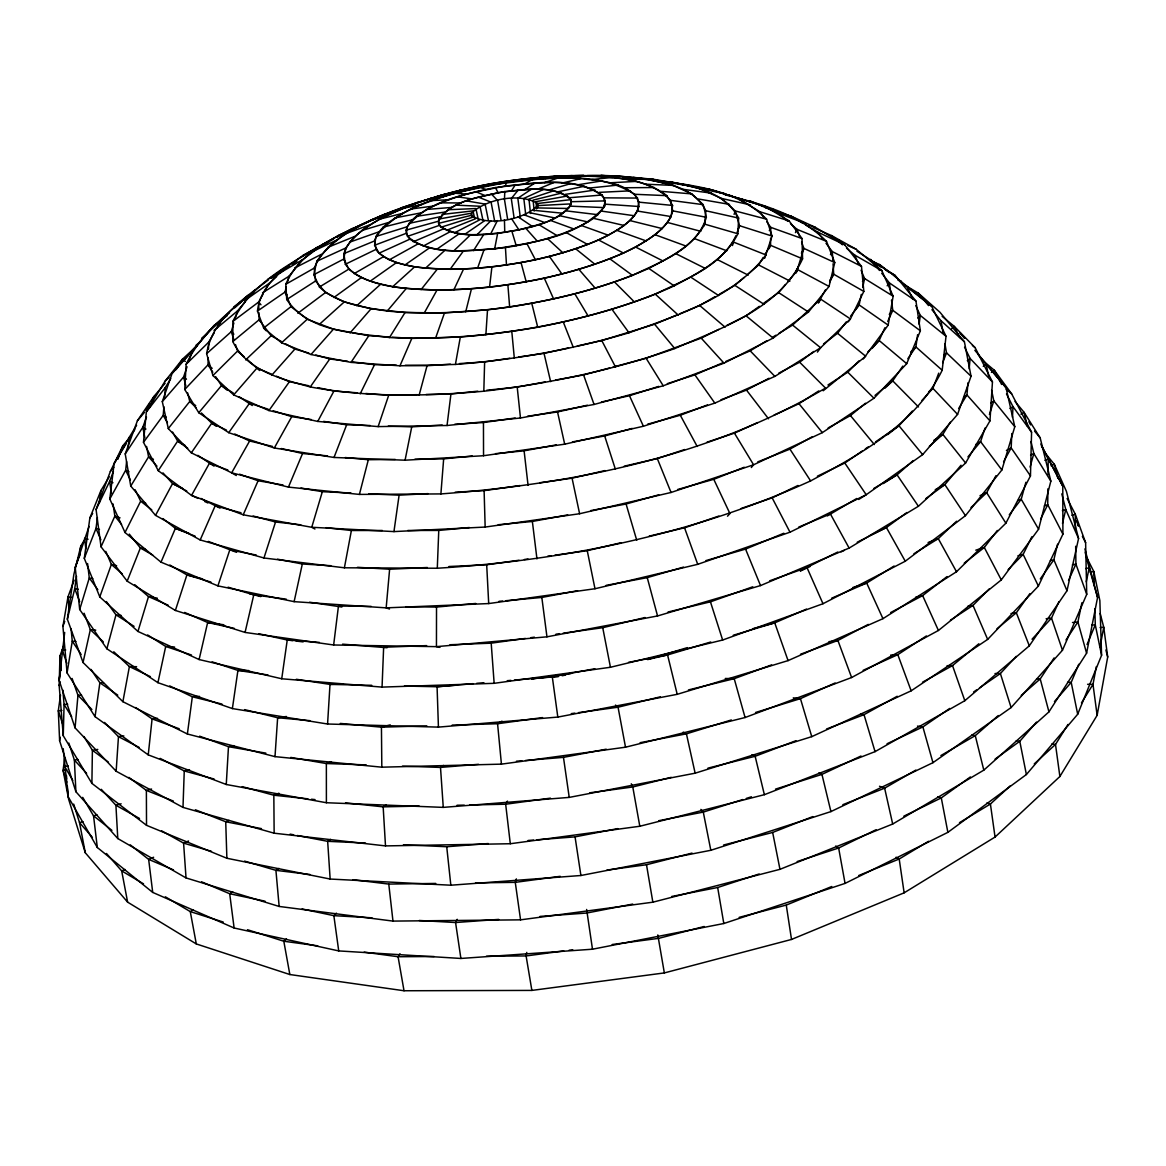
<?xml version="1.0" encoding="UTF-8"?>
<svg xmlns="http://www.w3.org/2000/svg" width="1166" height="1166" viewBox="0 0 1166 1166"><rect width="100%" height="100%" fill="white"/><g stroke="black" fill="none" stroke-linecap="round" stroke-linejoin="round"><path stroke-width="1.5" d="M686.847 185.525L709.453 189.358L765.435 206.601L789.178 220.942L802.004 238.534L802.572 258.837C779.515 308.815 721.637 327.981 674.793 348.547C613.01 370.19 548.792 383.716 483.817 391.222C426.027 396.353 367.538 397.562 310.273 386.952C281.443 378.95 247.134 370.977 232.821 341.565L232.879 321.393C251.55 282.289 293.205 261.65 329.38 241.493M475.786 603.463L436.521 607.063L436.448 646.649L439.976 647.363M770.624 238.141L770.566 245.326L769.108 248.62M770.668 234.541L770.726 227.341L766.747 221.657M1047.899 488.831L1047.738 504.703L1040.597 519.118M1048.045 474.708L1048.205 458.836L1041.486 445.937M1067.123 498.494L1075.271 514.177L1085.619 542.671L1086.727 594.354L1062.459 650.249L1011.111 707.558L932.96 762.681L830.921 811.594L710.823 850.291L580.901 875.506L450.834 885.213L330.153 879.047L226.874 858.263L146.522 825.324L91.895 783.377L92.391 750.248L83.894 736.518M91.895 783.377L63.27 735.731L64.072 704.468L62.847 690.097M89.024 526.478L75.222 567.419L79.696 609.497L106.864 648.762L157.92 682.678L232.384 708.578L327.573 724.013L438.431 727.118L557.814 717.075L677.213 694.324L788.07 660.612L882.953 618.665L956.514 571.748L1005.879 523.184L1030.467 475.903L1031.575 432.251L1011.694 393.919L994.336 370.263L981.83 359.784M63.27 735.731L59.16 685.462L59.962 655.992L63.576 645.92M483.817 391.222L484.633 361.912L509.834 358.283M208.204 357.86L208 364.841L212.81 372.26M208.481 349.144L208.685 342.163L214.209 332.776M1044.138 451.825L1054.312 464.301L1066.424 491.382L1078.565 538.488L1066.992 590.725L1029.316 645.833L964.821 700.708L875.054 751.633L764.371 794.687L639.799 826.257L510.3 843.732L385.494 845.904L274.141 833.194L182.989 807.397L184.257 770.945L160.179 758.396M109.24 476.836L100.961 490.492L89.855 518.025L84.302 558.339L99.78 596.905L137.952 631.447L199.109 659.548L281.735 678.772L382.054 687.109L383.643 647.247L426.654 645.614M165.135 383.22L153.854 396.527L137.428 420.678L125.228 453.924L130.752 486.062L155.53 515.357L200.188 539.96L263.953 557.989L344.393 567.798L437.294 568.236L438.766 530.443L469.359 527.513M570.815 199.648C553.602 183.732 526.114 190.306 504.805 191.53C482.039 196.486 454.186 199.473 438.926 219.019L438.562 223.347L441.112 227.195C464.738 240.021 493.67 233.798 518.957 229.921C537.103 224.557 560.54 221.38 571.165 203.875L570.815 199.648L537.497 203.496L537.584 205.61C524.03 219.893 487.767 226.845 471.341 215.346L471.443 213.203C486.266 199.036 519.788 192.521 537.497 203.496L537.832 207.096M504.805 191.53L504.455 199.342L507.604 219.121M1011.797 433.533L1011.184 447.904L1003.562 461.794M1012.496 417.37L1012.962 406.584L1006.491 393.948M458.019 191.384C427.572 198.599 397.46 207.927 369.039 221.132C337.892 235.896 300.391 250.369 285.801 284.242L286.734 299.545C308.946 332.31 354.085 332.674 389.488 337.557C439.145 339.991 488.787 335.604 537.73 327.252C584.501 318.158 630.719 305.609 674.196 285.874C698.361 272.859 725.179 259.537 737.889 233.754L738.617 218.071C722.774 187.653 683.553 184.753 653.485 179.287C631.345 177.261 609.133 174.74 586.877 175.512M772.65 210.142L790.942 216.089L815.355 227.341L844.738 244.845L861.499 266.402L863.831 291.413L850.408 318.93L820.616 347.76L774.88 376.385L714.831 403.115L643.413 426.246L564.694 444.188L483.54 455.731L405.068 460.206L334.015 457.466L274.316 447.992L228.725 432.673L198.759 412.735L184.753 389.473L186.137 364.258C200.61 333.593 228.39 312.357 254.071 291.529M604.862 206.265L605.052 202.695M1040.801 444.027L1062.78 486.193L1062.911 534.145L1038.381 586.075L987.66 639.405L911.156 690.826L811.755 736.65L695.14 773.189L569.227 797.398L443.269 807.382L326.393 802.733L226.262 784.499L228.478 746.692L199.619 736.183M327.573 724.013L330.007 684.398L342.658 683.932M129.732 437.556L122.926 445.674L110.362 471.428L96.078 509.557L101.034 546.781L127.167 581.164L175.381 610.459L245.064 632.424L333.651 644.987L436.448 646.649L546.956 636.825L657.551 615.954L760.523 585.58L849.125 548.078L918.414 506.263L965.608 463.004L989.963 420.868L992.455 381.938L975.17 347.716L954.254 326.363L942.128 316.336M485.872 334.744L487.519 309.806C542.758 303.116 597.721 290.975 648.762 268.384C669.809 257.322 692.983 246.041 704.687 224.149L705.838 210.755C692.939 184.33 658.965 182.085 633.415 177.349M182.989 807.397L116.148 771.236L118.466 736.65L104.546 722.424M1015.076 401.498L1024.083 412.341L1040.189 437.906L1050.843 481.164L1038.585 529.204L1001.288 579.91L938.426 630.471L851.617 677.533L745.074 717.527L625.515 747.202L501.424 764.138L381.821 767.184L275.001 756.632L277.639 717.731L286.442 716.492M163.881 406.672L163.225 415.344L143.491 442.308L158.241 470.67L191.53 495.404L198.089 498.436M164.537 397.985L165.324 387.578L170.746 378.6M227.253 315.622L214.165 325.416L172.131 373.368L162.293 401.614L168.298 428.578L191.326 452.816L231.655 472.828L288.439 487.111L359.405 494.413L440.894 493.918L443.663 458.879L472.259 456.008M967.984 382.783L966.935 394.939L958.598 408.596M969.194 368.879L970.097 358.458L964.559 347.235M116.148 771.236L75.076 727.875L77.962 695.286L72.103 678.452M427.368 567.507L389.619 569.227L386.165 607.865L389.502 609.031M143.491 442.308L146.333 411.977L165.091 381.136L182.479 359.172L196.981 345.85M75.076 727.875L59.131 680.39L64.684 632.453M226.262 784.499L148.242 754.868L152.09 718.883L135.679 707.529M126.598 461.576L125.666 470.233L109.808 498.99L125.01 532.498L161.01 562.158L217.911 585.871L294.124 601.656L386.165 607.865L488.7 603.565L594.981 588.743L697.72 564.329L789.994 532.192L866.221 494.734L922.656 454.623L957.577 414.396L971.03 376.224L964.413 341.798L939.971 312.269L918.385 293.191L905.982 285.757M128.114 447.729L129.237 437.352L136.611 425.255M437.294 568.236C565.466 560.38 693.318 534.217 810.618 480.902C861.251 453.691 915.747 424.016 942.186 370.249L946.02 336.274L931.678 306.337L891.844 273.995M489.545 287.171C535.398 281.574 581.003 271.532 623.504 253.08C641.315 243.942 660.758 234.628 671.15 216.584L672.563 205.435L666.806 195.64C643.821 178.063 613.243 177.465 585.58 175.658C554.01 175.308 522.528 178.325 491.425 183.616C453.006 190.918 414.746 201.164 379.795 219.106C365.599 227.749 349.494 236.887 343.897 253.605L345.355 264.259C356.082 279.563 375.671 282.857 392.665 286.734C424.788 291.369 457.334 290.305 489.545 287.171L491.921 266.883C528.402 262.394 564.679 254.436 598.566 239.963C613.01 232.704 628.663 225.329 637.438 211.046L638.939 202.155L634.654 194.285C593.29 168.298 538.998 179.316 493.233 184.563C462.086 190.495 431.085 198.745 402.78 213.334C391.572 220.243 378.659 227.516 374.577 240.939L376.064 249.364C385.159 261.344 400.885 263.837 414.673 266.825C440.311 270.323 466.24 269.419 491.921 266.883M109.808 498.99L114.108 463.558L129.237 437.352M406.264 233.331L407.051 226.802C430.167 197.914 471.399 193.221 505.446 185.919C536.083 183.995 579.56 174.608 604.192 197.841L604.994 204.167C598.333 219.922 580.26 225.781 565.889 232.398C546.329 239.584 526.012 244.35 505.446 247.556C474.052 250.311 438.168 256.505 409.834 239.19L406.264 233.331L374.592 245.254L379.008 253.197C399.136 268.471 426.042 268.063 450.134 269.288C478.818 269.011 507.341 265.556 535.427 259.785C560.482 254.057 585.274 246.696 608.375 235.24C620.341 228.055 634.377 220.709 638.924 206.499L637.496 198.074C624.058 181.634 600.534 181.109 581.091 178.587C556.109 177.276 531.113 178.981 506.379 182.421C461.882 191.851 406.205 198.759 375.977 236.465L374.592 245.254M333.651 644.987L338.461 606.029L371.138 606.378M268.267 280.044C242.557 299.298 212.212 319.63 206.63 353.677L212.926 375.539L233.681 394.895L268.938 410.563L317.75 421.436L378.134 426.61L447.03 425.503L450.95 393.977L477.812 391.178M64.728 757.842L63.081 770.318L68.634 799.278L85.293 852.769L127.619 902.149L196.296 943.935L289.838 974.528L404.019 990.75L531.871 990.415L664.343 972.925L791.51 939.446L904.131 892.835L995.05 837.057L1059.879 776.498L1097.133 715.326L1107.7 657.012L1103.75 627.25L1100.165 613.462M97.419 517.573L96.006 528.402L84.302 558.339M99.314 503.129L100.961 490.492M275.001 756.632L187.376 733.997L192.332 696.787L169.74 685.929M1084.89 548.88L1097.57 597.488L1086.581 653.222L1048.948 711.872L983.812 770.143L892.69 824.027L779.967 869.326L652.858 902.192L520.561 919.843L392.971 921.096L279.155 906.448L186.035 877.925L117.781 838.543L75.892 791.714L59.626 740.774L60.122 737.174M60.53 695.053L58.3 710.75L59.626 740.774M281.735 678.772L287.244 639.988L258.939 633.765M227.836 470.015L209.355 463.441L191.53 495.404L243.228 514.804L311.745 527.28L393.948 531.594L399.107 495.171L428.039 493.626M917.613 334.7L915.893 346.929L907.833 358.734M919.1 324.221L920.324 315.476L915.806 305.681M76.519 576.223L74.741 588.655L67.351 619.204L83.048 662.492L122.882 701.684L187.376 733.997M79.303 556.678L80.818 546.023L85.307 538.459M148.242 754.868L95.044 716.653L99.882 682.766L91.006 669.401M67.351 619.204L73.866 574.357L80.818 546.023M59.131 680.39L61.157 666.442M232.384 708.578L237.922 670.406L212.125 661.851M95.044 716.653L67.074 672.899L72.277 641.183L71.082 628.765M67.074 672.899L62.906 626.404L67.992 596.832L74.143 580.231M863.292 358.939L888.157 325.125L893.127 296.193L881.846 270.629L856.165 249.247L831.504 235.561L813.198 227.545M383.599 215.637C355.062 225.679 328.827 240.75 302.635 255.689C283.046 269.448 260.251 285.233 257.453 311.074L263.662 328.025L281.574 342.804L310.987 354.522L351.01 362.393L399.967 365.818L455.41 364.433L460.337 337.003C526.872 331.61 593.013 318.493 655.307 294.182C684.413 279.665 721.229 266.781 735.994 235.576M122.882 701.684L129.397 666.558L113.772 651.779M344.393 567.798L351.389 530.515L382.331 530.486M1096.361 666.544L1092.994 684.398L1097.133 715.326M1100.048 646.897L1103.75 627.25L1100.136 627.585M526.784 952.403L526.099 955.945L531.871 990.415M570.83 175.629L617.747 175.979L647.961 179.375L673.044 185.394L691.802 193.906L703.185 204.648L706.363 217.284C696.525 249.684 660.029 261.927 632.468 275.409C592.882 290.64 551.503 300.478 509.644 307.008C469.096 312.401 428.068 314.878 387.258 311.045C363.559 307.285 337.834 303.932 319.44 286.996L313.814 274.695L316.817 261.242C339.845 229.061 379.81 215.375 415.912 203.321C390.45 213.786 361.737 223.974 345.85 247.964L343.722 259.071L348.823 269.142C373.397 288.862 407.094 288.366 436.988 290.086C473.09 289.853 509.003 285.539 544.333 278.237C575.756 270.993 606.83 261.694 635.689 247.09C650.38 238.068 667.797 228.74 672.767 210.871L670.552 200.348C645.41 174.055 604.294 177.392 570.83 175.629C524.787 176.941 478.847 183.98 434.699 197.2L459.025 191.282M494.632 248.956C532.279 242.324 576.908 237.718 603.755 207.577L605.139 200.902L602.181 194.984C570.83 175.104 530.209 183.601 495.419 187.551C471.807 192.055 448.269 198.293 426.829 209.428C418.55 214.588 408.872 220.039 406.118 230.125L407.502 236.363C430.866 256.666 466.123 249.903 494.632 248.956L497.634 233.404C522.703 229.032 552.101 225.854 570.247 206.149L571.355 201.703L569.547 197.724C548.69 184.141 521.304 190.058 498.028 192.638C477.579 198.249 449.376 200.654 438.387 221.234L439.48 225.344C455.338 238.476 478.585 234.118 497.634 233.404M405.068 460.206L411.744 426.858L442.22 425.022M861.31 294.371L859.138 304.924L854.765 310.724M862.753 287.332L864.56 278.528L861.076 270.177M1081.902 602.749L1077.909 621.944L1066.001 639.945M1086.275 581.805L1089.175 567.842L1085.094 552.159M157.92 682.678L165.703 646.46L147.616 634.96M294.124 601.656L302.315 563.994L330.823 565.714M83.048 662.492L90.336 629.625L84.098 613.243M199.109 659.548L207.65 622.498L184.651 612.427M245.064 632.424L253.765 594.864L286.209 599.149M1057.562 544.172L1053.86 559.767L1040.305 578.904M1062.488 523.388L1065.768 509.542L1061.803 493.874M447.03 425.503L520.473 417.996L594.048 404.471L663.235 385.786L723.999 363.165L773.131 338.067L808.475 312.022L829.026 286.442L834.769 262.569L826.505 241.362C799.614 214.471 761.238 203.729 725.223 194.868M465.715 311.788L471.458 288.847M286.34 286.778L285.014 292.054L290.99 306.643L307.226 319.251L333.461 329.162L349.377 332.106M287.667 281.502L288.993 276.225L302.271 259.901L323.813 243.738M359.405 494.413L368.339 459.725L395.23 459.419M505.446 185.919L506.379 182.421M106.864 648.762L115.973 614.832L106.368 601.554M419.09 395.318L427.048 365.745L450.44 364.186M703.987 225.883L704.934 222.444M1025.891 482.287L1021.227 499.223L1009.275 514.833M1030.088 467.056L1033.819 453.501L1030.977 441.506M350.908 492.985L322.341 491.702L311.745 527.28L314.922 529.029M233.87 323.011L231.291 331.654L206.63 353.677M234.905 319.557L237.5 310.928L245.224 301.688M382.054 687.109L494.151 683.32L610.445 667.273L722.643 640.032L822.992 603.726L905.268 561.225L965.463 515.663L1001.856 469.985L1014.784 426.698L1006.025 387.724L974.834 350.266M137.952 631.447L148.505 596.584L134.746 584.691M79.696 609.497L89.286 577.972L87.581 563.542M516.349 878.887L515.27 882.356L520.561 919.843M649.36 179.287C689.908 185.336 736.446 188.207 766.587 219.193L772.081 236.086L764.634 258.313M263.953 557.989L275.54 521.989L300.828 524.831M175.381 610.459L186.91 574.896L169.842 565.014M985.022 428.068L980.606 441.652L967.926 456.912M989.424 414.484L993.826 400.9L991.625 390.406M217.911 585.871L229.789 549.9L256.331 555.06M734.099 214.398L735.25 210.944L721.565 198.439L699.498 188.586L670.319 181.634M187.041 366.751L183.587 377.041L162.293 401.614M188.761 361.606L192.215 351.316L214.165 325.416M378.134 426.61L388.701 395.259L417.166 394.676M477.564 268.224L483.948 249.976M59.16 685.462L60.34 682.095M435.545 338.227L444.508 312.896L487.519 309.806M732.437 245.56L733.647 242.149L766.106 254.99C732.816 297.957 678.233 315.199 628.999 332.776C572.433 349.509 514.206 359.886 455.41 364.433M738.311 229.09L739.521 225.694L735.25 210.944L766.587 219.193M99.78 596.905L111.368 564.461L105.771 551.358M737.174 232.282L739.521 225.694L772.081 236.086M146.493 417.034L142.806 427.295L125.228 453.924M150.166 406.788L153.854 396.527M62.906 626.404L64.742 621.391M113.437 471.195L109.633 481.398L96.078 509.557M117.868 459.287L122.926 445.674M75.222 567.419L80.133 554.273M938.732 373.135L932.902 388.351L922 400.375M942.624 362.976L946.5 352.817L944.97 343.912M334.015 457.466L346.666 424.788L370.161 425.532M127.167 581.164L140.372 547.947L129.28 534.101M63.212 748.674L68.211 796.815L97.317 847.507L152.717 892.413L234.118 928.005L338.723 950.917L460.891 958.452L592.488 949.211L723.809 923.516L845.058 883.405L947.871 832.349L1026.386 774.53L1077.69 714.248L1101.578 655.277L1099.859 600.607L1093.825 571.515L1086.391 556.94M393.948 531.594L485.158 527.061L579.604 513.74L671.048 492.475L753.586 464.782L822.351 432.63L873.961 398.233L906.711 363.675L920.368 330.809L915.951 301.076L895.255 275.526L856.923 251.2M1078.769 664.27L1071.204 682.372L1054.458 701.553M1087.033 644.536L1095.282 624.816L1094.845 608.827M288.439 487.111L302.548 453.53L327.442 455.877M161.01 562.158L175.381 528.373L162.89 518.579M769.327 230.635L770.726 227.341L802.004 238.534M399.967 365.818L411.817 338.417L460.337 337.003M243.228 514.804L258.094 480.756L283.076 485.012M200.188 539.96L215.142 505.869L241.027 512.778M101.034 546.781L114.866 516.101L113.044 503.96M884.892 327.777L879.149 340.501L872.008 348.488M887.749 321.422L892.762 310.302L891.509 300.041M1058.903 601.729L1051.513 618.097L1032.041 639.216M1068.522 580.449L1075.912 564.082L1075.679 546.256M453.865 289.809L463.572 269.04M795.46 232.617L797.048 229.367L790.461 223.639M360.192 393.816L374.505 364.696L396.251 365.133M1031.866 536.754L1023.15 554.375L1008.109 569.693M125.01 532.498L140.663 501.176L135.139 489.778M457.189 919.304L455.571 922.525L460.891 958.452M490.595 234.089L497.43 220.549M444.508 312.896L405.039 312.517L371.094 308.771L344.247 301.95L325.547 292.52L315.534 281.021L314.266 268.078C326.305 238.768 358.807 226.554 385.392 213.859M801.392 253.168L803.884 248.402L801.61 242.047M825.528 289.766L818.678 302.125M829.624 281.997L833.705 274.229L833.063 263.778M317.75 421.436L333.942 391.018L356.913 392.796M795.722 271.649L798.287 266.839M155.53 515.357L172.553 483.599L162.963 472.886M796.261 272.917L803.884 248.402L834.769 262.569M995.953 475.684L986.655 492.664L970.972 507.574M274.316 447.992L291.748 416.67L311.235 419.556M424.191 313.144L436.988 290.086M262.962 294.313L258.633 302.052L232.879 321.393M264.697 291.209L269.025 283.469L276.604 276.473M272.553 446.432L249.626 440.996L231.655 472.828L236.304 475.524M146.945 408.552L149.525 404.092L145.837 410.14M507.472 801.1L505.665 804.219L510.3 843.732M216.963 328.083L222.487 318.682M830.483 254.654L832.305 251.579L825.98 243.198M89.855 518.025L92.653 513.39M176.168 369.637L182.479 359.172L185.336 361.431M748.062 274.025L758.643 264.959L763.234 257.409M765.071 254.392L770.566 245.326L802.572 258.837M114.108 463.558L126.365 443.43M128.245 440.325L131.073 435.676M132.968 432.586L134.848 429.482M130.752 486.062L148.592 456.839L146.552 446.418M950.261 422.238L942.842 434.379L929.375 446.272M389.488 337.557L405.039 312.517M1067.998 724.436L1055.507 744.447L1034.257 763.905M1081.465 702.879L1092.994 684.398L1087.587 684.296M473.542 250.603L483.715 234.512M829.871 280.277L833.705 274.229L863.831 291.413M511.582 190.641L515.459 184.592M818.328 303.116L820.266 300.085M400.011 953.73L398.072 956.732L404.019 990.75M158.241 470.67L177.64 441.127L172.553 432.032M1054.108 657.93L1040.218 678.933L1021.27 695.475M351.01 362.393L368.82 335.706L388.526 336.945M902.805 366.109L892.733 380.859L884.834 388.293M191.326 452.816L211.746 423.2L201.412 412.953M310.273 386.952L329.759 358.982L347.657 361.271M228.725 432.673L249.524 403.261L268.107 409.164M1029.884 593.625L1016.329 612.762L996.901 628.838M268.938 410.563L289.43 381.69L309.019 385.8M862.476 281.443L864.56 278.528L893.127 296.193M450.134 269.288L463.529 250.821M817.41 352.103L820.616 347.76L792.603 325.081L778.975 333.359M848.207 321.816L850.408 318.93L820.616 299.094L792.603 325.081M823.517 343.985L837.552 333.272L846.195 321.933M850.51 316.263L859.138 304.924L888.157 325.125M997.338 530.443L984.308 547.481L964.224 563.149M146.333 411.977L165.324 387.578M168.298 428.578L189.781 401.439L187.566 392.723M887.166 285.787L889.41 282.93L881.7 273.238M421.043 289.649L437.396 269.011M518.287 189.971L511.291 198.555L514.148 218.363M751.312 467.537L753.586 464.782L734.434 433.14L707.004 442.176M110.362 471.428L113.816 467.275M961.017 465.234L944.868 484.648L925.877 498.582M249.626 296.412L255.15 289.824M198.759 412.735L221.467 385.611L215.695 376.705M387.258 311.045L406.205 288.527M137.428 420.678L144.38 412.443M763.817 303.16L778.626 292.608L785.447 284.548M787.72 281.866L797.952 269.769L829.026 286.442M823.181 390.785L865.697 356.257L837.552 333.272M889.264 314.383L892.762 310.302L920.368 330.809M233.681 394.895L257.001 368.048L271.591 374.199M350.077 332.878L371.094 308.771M1036.53 722.104L1019.784 741.285L995.079 759.11M271.62 375.365L294.881 349.086L308.83 353.05M310.987 354.522L333.461 329.162M912.308 411.073L898.971 425.765L887.574 434.67M172.131 373.368L192.215 351.316M1016.213 656.371L1000.384 673.525L979.527 687.896M727.497 516.203L729.931 513.594L713.767 479.313L677.665 489.487M184.753 389.473L208 364.841L212.168 368.325M917.861 318.07L920.324 315.476L946.02 336.274M989.307 588.83L973.012 605.402L950.45 620.181M477.083 234.672L490.755 220.855M827.962 384.984L847.784 372.187L859.08 360.775M867.868 351.899L879.149 340.501L906.711 363.675M212.926 375.539L237.587 351.024L235.488 344.568M186.137 364.258L208.685 342.163M336.42 913.153L333.855 915.66L338.723 950.917M910.69 352.001L915.893 346.929L942.186 370.249M454.011 250.646L470.787 234.585M956.586 521.231L938.28 538.634L913.911 553.748M245.647 359.9L271.153 335.735L282.216 341.973M234.803 307.78L247.921 295.392M951.616 328.827L954.254 326.363L959.793 337.601M280.394 272.975L289.241 264.813M165.091 381.136L169.012 377.522M425.532 268.18L445.135 250.078M201.631 338.315L229.571 312.736M281.574 342.804L307.226 319.251M1010.339 785.782L990.415 804.015L959.487 822.657M392.665 286.734L414.673 266.825M319.134 324.585L344.247 301.95M356.709 305.725L380.582 284.3M286.472 938.849L283.804 941.239L289.838 974.528M913.226 460.555L897.062 474.839L883.245 483.569M943.804 355.193L946.5 352.817L971.03 376.224M998.271 715.545L975.272 735.629L940.889 755.553M719.539 294.109L734.828 285.349L744.083 277.421M214.034 330.459L237.5 310.928M232.821 341.565L259.114 319.761L258.925 312.677M978.872 643.763L952.52 665.582L922.495 682.227M828.152 427.937L850.451 415.577L865.449 403.261M875.01 395.42L892.733 380.859L918.502 406.949M271.547 278.353L282.842 269.171L289.124 265.79M928.661 391.805L932.902 388.351L957.577 414.396M967.314 360.717L970.097 358.458L992.455 381.938M290.99 306.643L263.662 328.025L266.081 330.692M947.025 576.587L922.641 595.607L890.664 612.544M983.259 366.357L986.115 364.171L1006.025 387.724M778.713 373.193L799.657 362.203L813.693 351.491M196.121 345.107L199.007 342.935M233.856 306.964L249.888 294.983M297.826 313.246L325.547 292.52M271.182 277.858L282.842 269.171M991.406 372.42L994.336 370.263L1001.623 384.474M906.871 512.515L886.408 527.528L857.229 542.234M333.826 297.534L361.212 277.712M963.976 397.067L966.935 394.939L989.963 420.868M970.374 776.935L941.297 797.894L903.825 816.185M726.841 325.387L746.051 315.811L759.372 306.323M370.059 281.283L396.425 262.642M244.977 300.362L269.025 283.469M404.937 264.974L429.642 247.79M309.66 252.556L317.983 246.813M257.453 311.074L285.014 292.054L287.23 294.925M436.973 249.116L459.462 233.623M817.366 476.194L844.811 463.033L862.374 450.95M865.303 448.939L868.233 446.913M875.549 441.885L898.971 425.765L922.656 454.623M949.722 708.432L922.889 726.914L887.064 743.748M973.566 692.006L976.54 689.951M464.884 234.235L484.692 220.651M386.121 804.875L383.162 806.857L345.53 802.849M531.23 189.329L517.835 198.235L520.415 218.086M443.503 765.421L440.5 767.417L402.459 766.12M933.806 440.369L942.842 434.379L965.608 463.004M990.823 402.882L993.826 400.9L1014.784 426.698M330.634 839.36L327.661 841.327L297.257 835.497M926.387 635.951L897.805 654.665L863.146 670.319M774.151 415.023L798.987 403.698L818.809 390.901M286.734 299.545L315.534 281.021M524.86 189.533L535.121 182.931M827.35 515.911L856.748 498.494M278.951 868.408L275.919 870.346L244.569 861.106M858.686 499.471L866.221 494.734L844.811 463.033M267.83 279.388L287.725 266.927M292.316 264.041L296.893 261.169M262.525 292.812L288.993 276.225M232.748 891.83L229.687 893.739L201.572 881.817M1009.873 408.494L1012.962 406.584L1031.575 432.251M894.103 566.035L866.688 583.058L831.577 598.245M319.44 286.996L348.823 269.142M725.791 361.445L750.175 350.835L766.849 340.72M772.912 337.032L775.944 335.196M193.367 909.713L190.277 911.593L165.339 896.8M928.573 841.284L899.205 858.992L858.744 875.506M501.992 721.127L497.576 723.736L452.204 725.077M1020.95 414.192L1024.083 412.341L1027.319 426.071M525.385 183.601L532.556 179.375M873.8 488.481L897.062 474.839L918.414 506.263M277.974 274.097L302.271 259.901M975.957 444.363L980.606 441.652L1001.856 469.985M915.878 770.056L884.63 788.172L842.843 804.686M354.114 273.646L383.41 256.724M679.647 313.829L699.687 305.492L714.962 296.732M336.683 237.354L352.467 228.361M285.801 284.242L314.266 268.078M389.225 259.887L417.72 244.088M757.783 461.867L789.936 449.129L812.236 436.769M897.208 696.262L864.021 714.671L826.592 728.983M440.894 493.918C573.964 483.919 709.438 456.722 825.499 388.074L799.657 362.203M302.635 255.689L333.549 239.088M423.2 246.099L450.222 231.684M868.276 624.393L837.902 640.469L800.503 654.257M1006.418 450.426L1011.184 447.904L1030.467 475.903M721.025 399.763L746.488 390.1L769.05 378.265M313.814 274.695L343.722 259.071L345.486 262.161M935.263 489.662L944.868 484.648L965.463 515.663M294.532 268.078L321.408 254.305M454.551 232.777L479.517 219.966M837.786 552.028L800.561 570.597M613.112 367.057L646.11 358.254L701.218 338.14L718.824 329.366M1030.584 455.09L1033.819 453.501L1050.843 481.164M876.118 829.711L838.645 848.017L797.165 861.557M345.355 264.259L376.064 249.364M870.317 535.281L886.408 527.528L905.268 561.225M407.269 207.198L417.384 202.345M741.226 508.434L772.154 497.853L797.981 485.479M312.08 251.754L336.274 240.313M800.357 571.092L810.108 566.487M840.992 551.912L844.257 550.381M861.018 756.005L821.943 774.384L775.507 789.134M1044.911 460.366L1048.205 458.836L1062.78 486.193M316.817 261.242L345.85 247.964M734.434 433.14L757.608 422.573M379.008 253.197L409.834 239.19M543.108 189.621L523.811 198.395L525.72 214.646M835.104 682.985L800.444 698.638L755.524 712.499M337.338 235.926L357.962 226.656M980.023 495.637L986.655 492.664L1005.879 523.184M1051.032 465.759L1054.312 464.301L1057.839 478.22M667.346 383.643L694.907 374.884L722.541 362.859M519.526 180.686L523.738 178.85M806.493 609.104L774.734 622.848L733.239 635.266M413.245 241.785L443.474 228.886M125.01 869.472L121.687 870.9L106.47 853.483M153.635 857.243L148.65 859.386L130.271 844.869M188.571 841.007L183.587 843.12L161.564 830.79M577.272 345.981L601.773 340.545L654.622 324.25L676.309 315.214M343.897 253.605L374.577 240.939M705.882 560.613L745.555 549.084L783.814 533.241M798.783 527.047L830.396 513.958L849.125 548.078M229.032 820.412L225.723 821.768L195.334 809.758M537.337 189.358L553.631 182.654M739.127 917.365L786.263 905.078L831.781 886.51M327.923 247.294L354.858 236.377M446.505 230.387L475.466 218.8M1017.86 500.564L1021.227 499.223L1038.585 529.204M713.767 479.313L744.229 467.245M723.59 845.015L772.664 832.451L812.76 816.594M278.878 793.23L273.835 795.212L242.222 786.642M795.984 740.687L755.145 756.282L707.951 768.132M647.64 424.176L680.303 415.242L707.456 404.923M928.107 542.511L938.28 538.634L956.514 571.748M475.436 186.72L471.181 188.324L474.635 187.697M771.601 664.897L734.216 678.685L688.45 689.922M346.331 233.404L370.088 224.776M1044.342 505.942L1047.738 504.703L1062.911 534.145M369.039 221.132L380.743 216.92M668.06 612.004L710.444 601.831L752.784 586.79M769.72 580.785L806.974 567.55L822.992 603.726M349.523 242.207L378.79 231.874M331.435 761.777L326.363 763.541L290.771 757.419M544.566 182.625L557.785 178.077M407.502 236.363L439.48 225.344M649.17 536.127L684.544 527.804L718.897 516.057M1062.357 510.708L1065.768 509.542L1078.565 538.488M553.413 190.874L528.97 199.036L530.515 213.495M371.036 220.126L390.756 213.611M624.247 466.167L657.303 458.559L684.719 449.522M671.66 896.479L717.673 887.515L759.153 873.975M1071.845 515.285L1075.271 514.177L1075.446 528.431M852.9 587.475L866.688 583.058L882.953 618.665M601.394 402.037L629.465 395.711L658.732 386.383M742.844 799.526L703.287 812.09L658.761 820.704M746.284 798.433L751.443 796.786M400.9 207.927L444.508 194.256M441.112 227.195L472.711 217.24M975.782 550.163L984.308 547.481L1001.288 579.91M375.977 236.465L407.051 226.802M731.344 719.961L686.424 733.837L640.09 742.698M361.737 230.547L388.38 222.546M687.43 647.611L647.582 659.533L667.564 654.942L710.779 642M83.005 821.651L79.536 822.671L85.293 852.769M548.486 190.131L570.247 183.762M606.145 585.361L647.247 577.636L683.465 567.113M97.011 814.845L93.542 815.85L82.713 797.369M590.71 510.606L626.084 504.018L658.746 494.821M121.133 803.797L115.915 805.269L101.267 789.309M406.118 230.125L438.387 221.234M572.448 441.899L604.673 435.953L632.176 428.418M1017.903 555.803L1023.15 554.375L1038.381 586.075M752.726 628.736L774.734 622.848L788.07 660.612M555.643 380.043L583.583 374.927L609.629 367.99M151.58 789.032L146.377 790.417L128.872 777.387M390.26 724.873L381.442 727.176L340.283 723.43M704.206 926.489L658.819 938.324L612.194 944.518M606.947 870.055L646.503 864.749L692.05 853.089M382.944 227.21L412.079 219.878M379.795 219.106L402.78 213.334M671.237 777.328L632.788 786.977L589.821 792.807M561.691 193.017L533.095 200.129L534.159 210.973M438.562 223.347L471.341 215.346M660.291 696.831L618.053 707.208L578.496 712.63M462.494 190.437L469.446 188.746M1050.362 560.613L1053.86 559.767L1066.992 590.725M189.519 769.662L184.257 770.945L214.107 779.034M563.149 633.182L602.735 627.702L645.104 617.514M562.231 183.033L581.091 178.587M554.929 555.205L587.256 550.673L620.866 542.773M915.645 597.24L922.641 595.607L938.426 630.471M539.756 482.753L572.069 478.177L605.11 470.568M545.353 178.5L555.512 176.168M527.557 416.233L557.537 411.948L587.358 405.214M1072.37 564.883L1075.912 564.082L1086.727 594.354M518.826 356.985L544.026 353.356L568.527 347.92M409.047 223.362L440.18 216.745M557.829 191.836L584.283 186.254M461.576 190.641L468.688 189.14M482.913 186.152L486.47 185.409M1085.648 568.585L1089.175 567.842L1097.57 597.488M233.739 745.628L228.478 746.692L265.848 753.119M1090.268 572.229L1093.825 571.515L1094.218 585.726M402.838 208.335L421.32 204.633M395.012 217.896L421.028 212.868M632.73 904.073L586.731 913.036L540.018 916.418M537.103 839.782L575.057 836.867L617.805 828.603M525.487 760.465L563.47 757.361L606.233 749.184M594.849 668.73L552.29 676.79L514.483 680.07M628.547 662.332L667.564 654.942L677.213 694.324M562.143 675.741L565.699 675.056M506.131 600.694L541.826 597.444L577.564 590.725M498.159 524.744L532.366 521.464L567.725 514.891M486.776 390.246L517.208 387.083L545.163 381.967M495.506 453.676L524.102 450.819L556.328 444.873M66.651 769.662L63.081 770.318L66.797 782.138M503.887 182.479L507.327 181.867M438.926 219.019L471.443 213.203L472.274 216.73M567.594 195.975L535.981 201.645L536.651 208.86M68.226 765.931L64.669 766.572L72.788 780.433M967.663 606.349L973.012 605.402L987.66 639.405M77.947 759.474L74.391 760.072L68.838 743.063M577.636 184.84L601.539 180.934M569.737 178.107L585.58 175.658M97.784 749.417L92.391 750.248L108.438 762.2M416.087 216.366L444.756 212.081M564.971 194.401L595.097 190.029M454.769 424.264L483.453 422.544L515.197 417.996M1011.009 613.52L1016.329 612.762L1029.316 645.833M455.177 492.183L484.109 490.638L520.007 485.552M429.846 198.614L443.167 196.762M448.939 566.516L486.688 564.781L519.016 560.248M524.394 559.491L527.994 558.995M547.743 556.211L551.343 555.716M449.959 644.74L491.192 643.18L525.37 638.429M530.778 637.685L534.363 637.175M555.963 634.187L559.549 633.692M531.652 678.976L571.151 673.525M542.525 717.571L497.576 723.736L501.424 764.138M571.296 713.621L574.896 713.126M550.425 798.156L505.665 804.219L469.636 805.006M828.939 641.664L837.902 640.469L851.617 677.533M560.219 876.322L515.27 882.356L475.509 882.895M123.829 735.921L118.466 736.65L139.322 747.523M563.761 950.946L526.099 955.945L486.426 956.193M569.139 950.232L572.725 949.751M411.583 208.903L433.446 206.076M1046.121 618.752L1051.513 618.097L1062.459 650.249M510.854 181.342L514.468 180.919M530.719 179.039L536.141 178.398M541.563 177.771L550.469 176.955M442.133 214.427L472.973 210.9L474.591 217.969M1072.487 622.513L1077.909 621.944L1086.581 653.222M590.127 187.988L618.242 185.059M157.512 718.329L152.09 718.883L179.243 728.765M591.73 179.535L612.806 177.421M1091.668 625.165L1095.282 624.816L1101.578 655.277M498.99 601.35L502.561 601.029M473.09 683.655L437.075 686.759L404.413 686.045M476.69 683.334L483.89 682.708M507.283 680.682L510.883 680.376M531.856 678.729L558.587 676.411L552.29 676.79L557.814 717.075M528.081 179.039L535.223 178.442M542.365 177.83L549.492 177.232M556.634 176.62L576.223 175.702M569.547 197.724L602.181 194.984M456.897 685.156L437.075 686.759L438.431 727.118M478.483 764.313L440.5 767.417L443.269 807.382M516.451 761.209L521.872 760.757M426.829 209.428L451.854 207.417M403.421 844.767L446.724 846.735L488.292 843.543M528.067 840.482L533.489 840.059M498.698 919.406L455.571 922.525L419.235 920.484M61.915 710.502L58.3 710.75L63.299 726.054M459.448 363.588L484.633 361.912M890.62 655.132L897.805 654.665L911.156 690.826M67.701 704.264L64.072 704.468L71.622 716.682M199.517 696.394L192.332 696.787L221.934 704.06M610.416 182.785L636.097 181.4M555.701 176.693L583.641 175.25M537.584 205.61L571.165 203.875M431.886 200.581L448.779 199.75M599.135 192.375L630.456 190.83M448.006 209.734L475.859 208.554L478.22 219.179M81.547 695.14L77.962 695.286L91.881 709.496M459.754 190.277L467.449 189.985M426.814 725.835L381.442 727.176L381.821 767.184M947.069 665.713L952.52 665.582L964.821 700.708M571.355 201.703L605.139 200.902M419.192 806.085L383.162 806.857L385.494 845.904M457.028 805.269L464.228 805.123M426.056 394.487L450.95 393.977M599.615 176.255L617.747 175.979M103.483 682.708L99.882 682.766L117.781 695.14M539.771 177.232L546.971 177.145M352.948 879.718L388.774 884.076L435.763 883.434M414.965 459.2L443.663 458.879M624.961 187.755L654.403 187.537M434.131 956.514L398.072 956.732L364.156 952.126M995.006 673.54L1000.384 673.525L1011.111 707.558M407.823 530.472L438.766 530.443M604.192 197.841L637.496 198.074M440.792 202.826L461.182 202.986M1036.603 678.904L1040.218 678.933L1048.948 711.872M405.651 606.728L436.521 607.063M625.005 179.127L647.961 179.375M248.679 670.552L237.922 670.406L268.02 674.983M1067.59 682.314L1071.204 682.372L1077.69 714.248M536.214 207.912L568.6 208.481M405.302 365.308L427.048 365.745M136.611 666.69L129.397 666.558L150.37 676.63M622.921 177.436L645.877 178.894M371.75 685.317L330.007 684.398L296.353 679.282M725.267 678.481L734.216 678.685L745.074 717.527M388.249 426.115L411.744 426.858M366.211 764.896L326.363 763.541L326.393 802.733M634.654 194.285L666.806 195.64M645.92 184.213L673.044 185.394M570.247 206.149L603.755 207.577M456.27 205.158L479.969 206.251L483.001 220.461M368.762 493.801L399.107 495.171M365.541 843.047L327.661 841.327L330.153 879.047M65.733 650.001L62.148 649.826L66.841 663.294M371.998 917.817L333.855 915.66L302.067 908.97M357.539 567.303L389.619 569.227M392.111 337.163L411.817 338.417M623.329 177.349L630.427 177.815M637.525 178.267L653.485 179.287M75.907 641.431L72.277 641.183L81.154 654.549M604.994 204.167L638.924 206.499M174.608 647.072L165.703 646.46L191.501 655.015M319.367 642.408L287.244 639.988L292.549 640.63M342.585 644.157L387.097 647.742M365.745 393.481L388.701 395.259M455.061 193.221L466.371 194.139M661.384 191.355L691.802 193.906M309.85 720.661L277.639 717.731L244.569 709.613M345.223 457.538L368.339 459.725M95.758 630.136L90.336 629.625L103.351 641.941M638.939 202.155L672.563 205.435M533.445 210.288L563.163 213.276M601.102 175.279L614.555 176.722M793.274 697.866L800.444 698.638L811.755 736.65M307.882 798.841L273.835 795.212L274.141 833.194M311.468 799.22L315.053 799.599M661.224 182.071L685.71 184.738M326.116 527.673L351.389 530.515M686.585 185.234L691.977 185.831M566.224 210.871L597.969 214.704M296.077 641.052L303.16 641.898M309.952 874.485L275.919 870.346L279.155 906.448M353.021 361.956L374.505 364.696M121.366 615.531L115.973 614.832L134.061 626.331M670.552 200.348L703.185 204.648M309.631 602.224L341.9 607.02M683.291 189.358L711.493 193.162M317.735 945.83L283.804 941.239L247.44 929.71M860.464 714.175L864.021 714.671L875.054 751.633M601.408 211.104L634.479 215.768M457.334 196.835L472.303 198.934M223.887 624.787L207.65 622.498L234.191 628.328M1051.907 743.923L1055.507 744.447L1059.879 776.498M323.638 421.378L346.666 424.788M917.511 726.097L922.889 726.914L932.96 762.681M1016.242 740.76L1019.784 741.285L1026.386 774.53M71.534 597.371L67.992 596.832L69.362 611.028M971.73 735.09L975.272 735.629L983.812 770.143M637.438 211.046L671.15 216.584M679.88 184.345L683.363 184.942M725.281 194.664L732.365 195.873M300.93 488.058L322.341 491.702M565.554 175.877L570.495 176.722M466.546 200.902L485.114 204.094L488.35 220.141M78.297 589.267L74.741 588.655L79.725 601.773M698.478 199.007L729.522 204.385M157.308 598.187L148.505 596.584L168.225 605.227M352.904 332.762L368.82 335.706M672.767 210.871L706.363 217.284M261.49 828.632L225.723 821.768L226.874 858.263M290.101 834.127L293.672 834.812M277.552 559.184L302.315 563.994M92.843 578.686L89.286 577.972L97.827 589.763M699.498 188.586L725.165 193.731M529.379 212.635L555.089 218.027M317.924 387.666L333.942 391.018M264.988 901.172L229.687 893.739L234.118 928.005M637.117 178.077L640.542 178.806M559.447 215.666L587.941 221.963M721.565 198.439L750.525 204.939M705.838 210.755L738.617 218.071M593.465 218.334L624.189 225.504M116.629 565.714L111.368 564.461L122.372 573.978M281.37 448.516L302.548 453.53M765.275 207.577L773.787 209.632M249.466 593.654L260.805 596.598M630.063 220.607L662.346 228.609M202.738 578.934L186.91 574.896L210.915 582.067M667.666 222.517L700.781 231.32M253.109 515.999L275.54 521.989M88.077 539.246L84.593 538.269L85.876 549.099M315.797 355.018L329.759 358.982M709.453 189.358L765.435 206.601M704.687 224.149L737.889 233.754M145.561 549.448L140.372 547.947L152.79 555.133M211.469 851.34L183.587 843.12L186.035 877.925M228.055 587.183L253.765 594.864M99.46 529.451L96.006 528.402L100.888 539.873M738.923 198.934L759.809 211.716L789.178 220.942M986.946 802.922L990.415 804.015L995.05 837.057M223.187 922.029L190.277 911.593L196.296 943.935M273.165 410.767L291.748 416.67M808.694 225.169L815.355 227.341M937.843 796.728L941.297 797.894L947.871 832.349M120.011 517.85L114.866 516.101L121.526 524.409M239.613 474.198L258.094 480.756M236.567 552.334L208.364 541.418M581.47 225.548L608.375 235.24M616.945 230.402L646.285 240.968M189.081 533.328L175.381 528.373L195.174 536.2M655.19 234.774L686.308 246.157M550.163 220.316L574.08 229.046M879.499 786.263L884.63 788.172L892.69 824.027M524.204 214.865L544.711 222.531M749.957 200.771L778.582 213.334L805.604 223.566M694.644 238.68L726.812 250.807M507.574 180.978L509.046 181.561M145.677 503.158L140.663 501.176L151.784 509.877M173.384 801.086L146.377 790.417L146.522 825.324M478.395 197.112L491.09 202.17L494.792 221.846M826.505 241.362L797.048 229.367L799.905 237.296M818.663 773.029L821.943 774.384L830.921 811.594M112.942 482.768L109.633 481.398L111.47 493.539M475.786 191.676L484.75 195.436M276.459 376.239L289.43 381.69M173.457 869.894L148.65 859.386L152.717 892.413M847.915 245.618L856.165 249.247M869.705 260.193L879.499 264.536L889.104 271.897M898.228 279.913L901.449 281.356M480.217 187.085L485.508 189.475M128.96 471.72L125.666 470.233L130.403 480.013M204.633 501.467L207.912 502.983M751.895 754.781L755.145 756.282L764.371 794.687M220.024 508.128L200.946 498.45M226.568 430.167L211.746 423.2L216.22 426.26M234.803 434.029L249.626 440.996M182.319 488.19L172.553 483.599L186.749 491.017M805.721 224.936L817.541 232.005L844.738 244.845M675.814 253.663L705.386 268.471M717.367 259.61L748.208 275.118M153.431 459.287L148.592 456.839L156.973 466.196M861.499 266.402L832.305 251.579L832.845 260.295M635.689 247.09L663.265 261.111M758.643 264.959L789.965 281.079M491.425 183.616L493.233 184.563M598.566 239.963L623.504 253.08M683.261 732.088L686.424 733.837L695.14 773.189M565.889 232.398L587.649 244.496M139.526 818.474L115.915 805.269L117.781 838.543M285.379 343.751L294.881 349.086M145.939 429.059L142.806 427.295L144.846 437.716M846.589 248.241L854.809 255.15L881.846 270.629M214.019 466.109L197.826 455.338M896.086 857.199L899.205 858.992L904.131 892.835M185.394 445.645L177.64 441.127L187.726 448.24M143.52 883.843L121.687 870.9L127.619 902.149M841.633 242.105L838.587 240.283L841.517 242.222M877.153 264.726L881.671 267.422M884.688 269.229L895.255 275.526M790.942 216.089L802.762 223.172M538.794 224.615L556.969 235.576M166.286 417.268L163.225 415.344L167.467 422.937M233.287 393.044L221.467 385.611L227.064 390.129M239.19 396.761L252.279 405.535M734.828 285.349L763.949 304.239M778.626 292.608L808.475 312.022M690.942 277.26L718.606 295.523M835.672 846.035L838.645 848.017L845.058 883.405M518.127 216.847L532.483 226.554M915.951 301.076L889.41 282.93L890.678 293.191M648.762 268.384L674.196 285.874M195.699 405.593L189.781 401.439L196.238 407.838M609.876 258.837L632.468 275.409M186.473 379.198L183.587 377.041L185.802 385.757M897.703 279.607L931.678 306.337M111.907 830.352L93.542 815.85L97.317 847.507M575.712 248.81L594.952 264.303M746.051 315.811L773.131 338.067M879.499 264.536L889.308 272.655M972.415 345.428L975.17 347.716M831.504 235.561L842.464 244.787M615.502 705.066L618.053 707.208L625.515 747.202M1006.302 389.342L1011.694 393.919M699.687 305.492L725.063 327.165M778.582 213.334L787.808 221.351M244.058 356.709L237.587 351.024L240.225 353.517M246.653 358.968L259.595 370.511M931.94 309.719L940.991 320.723L964.413 341.798M655.307 294.182L678.277 315.111M547.437 238.549L562.93 252.833M233.856 334.176L231.291 331.654L233.914 339.729M847.784 372.187L873.961 398.233M614.584 282.07L634.508 302.067M750.175 350.835L774.88 376.385M491.323 193.95L497.634 200.567L501.059 220.287M86.605 773.364L74.391 760.072L75.892 791.714M701.218 338.14L723.999 363.165M261.548 322.472L259.114 319.761L271.153 335.735M700.853 809.393L703.287 812.09L710.823 850.291M525.837 228.332L537.38 241.26M92.42 837.407L79.536 822.671L73.691 804.088M578.919 269.419L595.316 288.293M260.965 304.778L258.633 302.052L258.823 309.136M978.157 354.581L986.115 364.171L988.681 376.414M654.622 324.25L674.793 348.547M1034.534 431.041L1040.189 437.906M850.451 415.577L874.354 444.552M918.385 293.191L928.559 305.579M798.987 403.698L822.351 432.63M870.681 259.377L879.499 270.468M746.488 390.1L768.511 418.798M817.541 232.005L822.817 239.001M612.048 309.427L628.999 332.776M549.448 256.505L561.983 274.068M694.907 374.884L714.831 403.115M759.809 211.716L763.774 217.401M511.437 218.494L518.957 229.921M789.936 449.129L810.618 480.902M646.11 358.254L663.235 385.786M574.911 293.963L588.203 316.132M680.303 415.242L697.181 446.461M1028.893 421.728L1030.598 424.92M526.959 243.679L535.427 259.785M772.154 497.853L789.994 532.192M601.773 340.545L615.561 367.101M1082.383 536.389L1085.619 542.671M495.419 187.551L498.028 192.638M376.152 248.518L377.711 251.769M631.272 783.785L632.788 786.977L639.799 826.257M907.512 287.725L912.789 299.152M629.465 395.711L643.413 426.246M544.333 278.237L553.646 299.021M854.809 255.15L858.293 263.501M745.555 549.084L760.523 585.58M657.303 458.559L671.048 492.475M563.324 322.108L573.322 347.439M684.544 527.804L697.72 564.329M583.583 374.927L594.048 404.471M604.673 435.953L615.371 469.184M710.444 601.831L722.643 640.032M511.903 231.32L516.261 245.793M657.799 934.928L664.343 972.925M626.084 504.018L636.738 540.252M1078.346 525.647L1076.932 520.692L1078.288 526.012M647.247 577.636L657.551 615.954M521.042 262.627L526.216 281.837M1105.893 649.972L1107.7 657.012M531.783 303.393L537.73 327.252M544.026 353.356L550.629 381.632M557.537 411.948L564.694 444.188M572.069 478.177L579.604 513.74M587.256 550.673L594.981 588.743M772.664 832.451L779.967 869.326M602.735 627.702L610.445 667.273M940.991 320.723L943.134 333.214M717.673 887.515L723.809 923.516M646.503 864.749L652.858 902.192M592.488 949.211L586.629 909.465M786.263 905.078L791.51 939.446M575.057 836.867L580.901 875.506M563.47 757.361L569.227 797.398M541.826 597.444L546.956 636.825M532.366 521.464L536.958 558.908M524.102 450.819L528.067 485.362M388.774 884.076L392.971 921.096M517.208 387.083L520.473 417.996M446.724 846.735L450.834 885.213M511.801 331.479L514.323 358.21M59.962 655.992L61.186 670.348M66.462 775.507L66.754 779.063M67.337 786.161L68.211 796.815M507.88 284.825L509.644 307.008M491.192 643.18L494.151 683.32M505.446 247.556L506.481 265.003M486.688 564.781L488.7 603.565M484.109 490.638L485.158 527.061M504.441 219.747L504.761 232.471M483.453 422.544L483.54 455.731M500.447 183.091L497.007 183.703L500.403 183.12M964.53 338.096L959.953 332.689L964.501 338.169"/></g></svg>
